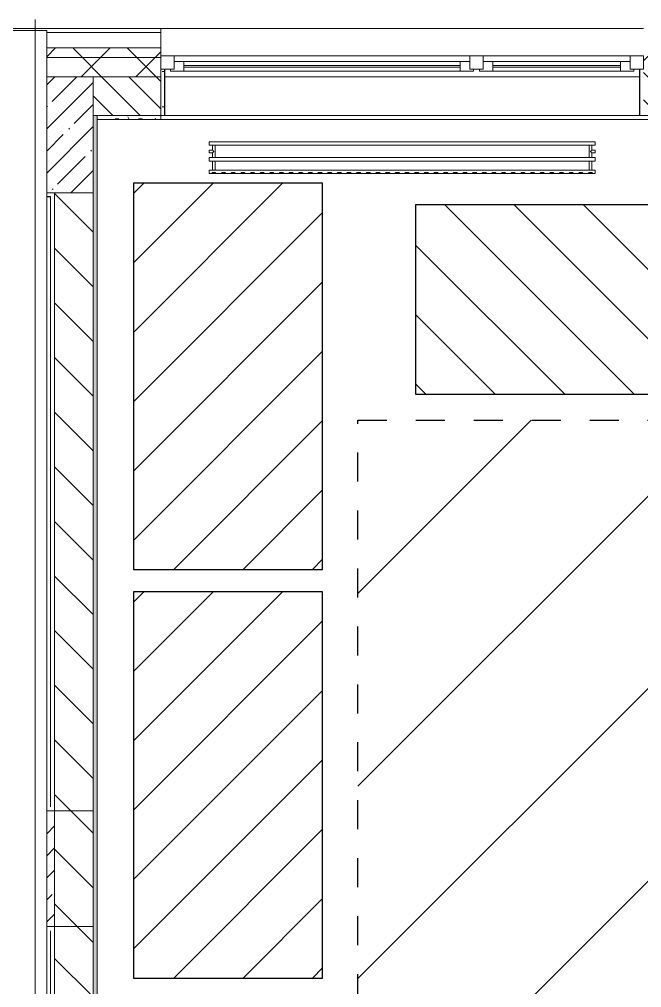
# Model space of a CAD drawing. Header units: millimetres. Extents: x -1113 to 415037, y -3642 to 354837.
# Drawn here: x 355605 to 358827, y 22384 to 27398 of the extents above; entities that cross this region are included whole.
import ezdxf

# ---------------------------------------------------------------- set-up
doc = ezdxf.new("R2010")
doc.units = ezdxf.units.MM
doc.linetypes.add('Штрих короткий', pattern=[600, 300, -300])
for name, color, linetype, lineweight in [('0) строит. леса', 20, 'Continuous', 30), ('A-AREA-BNDY', 7, 'Continuous', 5), ('A-DETL-2', 7, 'Continuous', 5), ('A-FLOR', 7, 'Continuous', 9), ('A-GLAZ', 7, 'Continuous', 9), ('A-GLAZ-1', 7, 'Continuous', 5), ('A-WALL', 7, 'Continuous', 5), ('I-WALL', 7, 'Continuous', 5), ('S-COLS', 7, 'Continuous', 9), ('S-COLS-1', 7, 'Continuous', 5), ('Оси', 7, 'Continuous', 9)]:
    doc.layers.add(name, color=color, linetype=linetype, lineweight=lineweight)
for name, color, linetype, lineweight, true_color in [('A-WALL-1', 9, 'Continuous', 5, 0x808080), ('A-WALL-FNSH-1', 9, 'Continuous', 5, 0x808080), ('M-EQPM-1', 7, 'Continuous', 9, 0xb2b2b2)]:
    doc.layers.add(name, color=color, linetype=linetype, lineweight=lineweight, true_color=true_color)
pattern_1 = [(45, (289227.4, 1e-08), (-114.04925, 114.04925), []), (45, (289341.45, 1e-08), (-114.04925, 114.04925), [201.612, -40.322, 6.706, -33.617])]
pattern_2 = [(45, (289227.4, 1e-08), (-141.42136, 141.42136), []), (135, (289227.4, 1e-08), (-141.42136, -141.42136), [])]
pattern_3 = [(0, (289227.4, 1e-08), (243.84, 60.96), [20.117, -162.763, 20.117, -162.763, -975.36]), (0, (289227.4, 1e-08), (243.84, 60.96), [-365.76, 20.117, -345.643, 20.117, -162.763, -426.72]), (0, (289227.4, 1e-08), (243.84, 60.96), [-914.4, 20.117, -101.803, 20.117, -284.683]), (120, (289318.84, 30.48), (-174.71291, 180.691634), [20.117, -162.763, 20.117, -162.763, -975.36]), (120, (289318.84, 30.48), (-174.71291, 180.691634), [-365.76, 20.117, -345.643, 20.117, -162.763, -426.72]), (120, (289318.84, 30.48), (-174.71291, 180.691634), [-914.4, 20.117, -101.803, 20.117, -284.683]), (240, (289349.32, 152.4), (-69.12709, -241.651634), [20.117, -162.763, 20.117, -162.763, -975.36]), (240, (289349.32, 152.4), (-69.12709, -241.651634), [-365.76, 20.117, -345.643, 20.117, -162.763, -426.72]), (240, (289349.32, 152.4), (-69.12709, -241.651634), [-914.4, 20.117, -101.803, 20.117, -284.683])]

# ---------------------------------------------------------------- blocks, each defined once
blk = doc.blocks.new('120_Окно_СКБ_2Ст - 120_Окно_СКБ_2Ст 2500х2500 _мал створка справа_-23206729-Объем проектирования 3 этажа')
at = {"layer": 'A-GLAZ'}
for p, q in [((-1250, -75), (-1250, -5)), ((-1250, -5), (-1180, -5)), ((-1180, -5), (-1180, -75)), ((350, -35), (-1180, -35)), ((-1180, -35), (-1180, -75)), ((-1130, -85), (-1130, -35)), ((300, -85), (300, -35)), ((350, -75), (350, -5)), ((350, -5), (420, -5)), ((350, -75), (350, -35)), ((420, -5), (420, -75)), ((1180, -35), (420, -35)), ((420, -35), (420, -75)), ((470, -85), (470, -35)), ((1130, -85), (1130, -35)), ((1180, -75), (1180, -5)), ((1180, -5), (1250, -5)), ((1180, -75), (1180, -35)), ((1250, -5), (1250, -75)), ((-1180, -75), (-1250, -75)), ((-1180, -75), (-1200, -75)), ((-1200, -75), (-1200, -85)), ((-1200, -85), (370, -85)), ((370, -85), (-1200, -85)), ((420, -75), (350, -75)), ((370, -75), (350, -75)), ((370, -85), (370, -75)), ((420, -75), (400, -75)), ((400, -75), (400, -85)), ((400, -85), (1200, -85)), ((1200, -85), (400, -85)), ((1250, -75), (1180, -75)), ((1200, -75), (1180, -75)), ((1200, -85), (1200, -75))]:
    blk.add_line(p, q, dxfattribs=at)
at = {"layer": 'A-GLAZ-1'}
for p, q in [((1250, -5), (-1250, -5)), ((-1230, -75), (-1200, -75)), ((-1130, -55), (300, -55)), ((300, -65), (-1130, -65)), ((370, -75), (400, -75)), ((470, -55), (1130, -55)), ((1130, -65), (470, -65)), ((1200, -75), (1230, -75))]:
    blk.add_line(p, q, dxfattribs=at)
blk = doc.blocks.new('radiator_prado_classic_z_tip_30_po exemplyaru - Classic Z Тип 30-500-30677910-Объем проектирования 3 этажа')
at = {"layer": 'M-EQPM-1'}
for p, q in [((0, 228), (0, 210)), ((2000, 228), (0, 228)), ((0, 210), (0, 228)), ((0, 228), (12.5, 228)), ((0, 210), (2000, 210)), ((17.8, 210), (0, 210)), ((12.5, 228), (37.5, 228)), ((37.5, 228), (12.5, 228)), ((12.5, 228), (37.5, 228)), ((12.5, 228), (17.5, 223)), ((12.5, 228), (17.5, 223)), ((32.5, 223), (17.5, 223)), ((17.5, 223), (32.5, 223)), ((17.5, 210), (17.5, 164)), ((17.5, 210), (17.5, 164)), ((17.8, 210), (17.5, 210)), ((17.5, 210), (17.8, 210)), ((17.8, 210), (17.5, 210)), ((17.5, 210), (32.5, 210)), ((32.2, 210), (17.8, 210)), ((17.8, 210), (32.2, 210)), ((32.2, 210), (17.8, 210)), ((32.5, 210), (32.2, 210)), ((32.2, 210), (32.5, 210)), ((32.5, 210), (32.2, 210)), ((1967.8, 210), (32.2, 210)), ((32.5, 223), (37.5, 228)), ((37.5, 228), (32.5, 223)), ((32.5, 164), (32.5, 210)), ((32.5, 164), (32.5, 210)), ((37.5, 228), (62.5, 228)), ((62.5, 228), (87.5, 228)), ((87.5, 228), (62.5, 228)), ((62.5, 228), (87.5, 228)), ((62.5, 228), (67.5, 223)), ((62.5, 228), (67.5, 223)), ((82.5, 223), (67.5, 223)), ((67.5, 223), (82.5, 223)), ((82.5, 223), (87.5, 228)), ((87.5, 228), (82.5, 223)), ((87.5, 228), (112, 228)), ((112.5, 228), (137.5, 228)), ((137.5, 228), (112.5, 228)), ((112.5, 228), (137.5, 228)), ((112.5, 228), (117.5, 223)), ((112.5, 228), (117.5, 223)), ((132.5, 223), (117.5, 223)), ((117.5, 223), (132.5, 223)), ((132.5, 223), (137.5, 228)), ((137.5, 228), (132.5, 223)), ((137.5, 228), (162.5, 228)), ((162.5, 228), (187.5, 228)), ((187.5, 228), (162.5, 228)), ((162.5, 228), (187.5, 228)), ((162.5, 228), (167.5, 223)), ((162.5, 228), (167.5, 223)), ((182.5, 223), (167.5, 223)), ((167.5, 223), (182.5, 223)), ((182.5, 223), (187.5, 228)), ((187.5, 228), (182.5, 223)), ((187.5, 228), (212.5, 228)), ((212.5, 228), (237.5, 228)), ((237.5, 228), (212.5, 228)), ((212.5, 228), (237.5, 228)), ((212.5, 228), (217.5, 223)), ((212.5, 228), (217.5, 223)), ((232.5, 223), (217.5, 223)), ((217.5, 223), (232.5, 223)), ((232.5, 223), (237.5, 228)), ((237.5, 228), (232.5, 223)), ((237.5, 228), (262.5, 228)), ((262.5, 228), (287.5, 228)), ((287.5, 228), (262.5, 228)), ((262.5, 228), (287.5, 228)), ((262.5, 228), (267.5, 223)), ((262.5, 228), (267.5, 223)), ((282.5, 223), (267.5, 223)), ((267.5, 223), (282.5, 223)), ((282.5, 223), (287.5, 228)), ((287.5, 228), (282.5, 223)), ((287.5, 228), (312.5, 228)), ((312.5, 228), (337.5, 228)), ((337.5, 228), (312.5, 228)), ((312.5, 228), (337.5, 228)), ((312.5, 228), (317.5, 223)), ((312.5, 228), (317.5, 223)), ((332.5, 223), (317.5, 223)), ((317.5, 223), (332.5, 223)), ((332.5, 223), (337.5, 228)), ((337.5, 228), (332.5, 223)), ((337.5, 228), (362.5, 228)), ((362.5, 228), (387.5, 228)), ((387.5, 228), (362.5, 228)), ((362.5, 228), (387.5, 228)), ((362.5, 228), (367.5, 223)), ((362.5, 228), (367.5, 223)), ((382.5, 223), (367.5, 223)), ((367.5, 223), (382.5, 223)), ((382.5, 223), (387.5, 228)), ((387.5, 228), (382.5, 223)), ((387.5, 228), (412.5, 228)), ((412.5, 228), (437.5, 228)), ((437.5, 228), (412.5, 228)), ((412.5, 228), (437.5, 228)), ((412.5, 228), (417.5, 223)), ((412.5, 228), (417.5, 223)), ((432.5, 223), (417.5, 223)), ((417.5, 223), (432.5, 223)), ((432.5, 223), (437.5, 228)), ((437.5, 228), (432.5, 223)), ((437.5, 228), (462.5, 228)), ((462.5, 228), (487.5, 228)), ((487.5, 228), (462.5, 228)), ((462.5, 228), (487.5, 228)), ((462.5, 228), (467.5, 223)), ((462.5, 228), (467.5, 223)), ((482.5, 223), (467.5, 223)), ((467.5, 223), (482.5, 223)), ((482.5, 223), (487.5, 228)), ((487.5, 228), (482.5, 223)), ((487.5, 228), (512.5, 228)), ((512.5, 228), (537.5, 228)), ((537.5, 228), (512.5, 228)), ((512.5, 228), (537.5, 228)), ((512.5, 228), (517.5, 223)), ((512.5, 228), (517.5, 223)), ((532.5, 223), (517.5, 223)), ((517.5, 223), (532.5, 223)), ((532.5, 223), (537.5, 228)), ((537.5, 228), (532.5, 223)), ((537.5, 228), (562.5, 228)), ((562.5, 228), (587.5, 228)), ((587.5, 228), (562.5, 228)), ((562.5, 228), (587.5, 228)), ((562.5, 228), (567.5, 223)), ((562.5, 228), (567.5, 223)), ((582.5, 223), (567.5, 223)), ((567.5, 223), (582.5, 223)), ((582.5, 223), (587.5, 228)), ((587.5, 228), (582.5, 223)), ((587.5, 228), (612.5, 228)), ((612.5, 228), (637.5, 228)), ((637.5, 228), (612.5, 228)), ((612.5, 228), (637.5, 228)), ((612.5, 228), (617.5, 223)), ((612.5, 228), (617.5, 223)), ((632.5, 223), (617.5, 223)), ((617.5, 223), (632.5, 223)), ((632.5, 223), (637.5, 228)), ((637.5, 228), (632.5, 223)), ((637.5, 228), (662.5, 228)), ((662.5, 228), (687.5, 228)), ((687.5, 228), (662.5, 228)), ((662.5, 228), (687.5, 228)), ((662.5, 228), (667.5, 223)), ((662.5, 228), (667.5, 223)), ((682.5, 223), (667.5, 223)), ((667.5, 223), (682.5, 223)), ((682.5, 223), (687.5, 228)), ((687.5, 228), (682.5, 223)), ((687.5, 228), (712.5, 228)), ((712.5, 228), (737.5, 228)), ((737.5, 228), (712.5, 228)), ((712.5, 228), (737.5, 228)), ((712.5, 228), (717.5, 223)), ((712.5, 228), (717.5, 223)), ((732.5, 223), (717.5, 223)), ((717.5, 223), (732.5, 223)), ((732.5, 223), (737.5, 228)), ((737.5, 228), (732.5, 223)), ((737.5, 228), (762.5, 228)), ((762.5, 228), (787.5, 228)), ((787.5, 228), (762.5, 228)), ((762.5, 228), (787.5, 228)), ((762.5, 228), (767.5, 223)), ((762.5, 228), (767.5, 223)), ((782.5, 223), (767.5, 223)), ((767.5, 223), (782.5, 223)), ((782.5, 223), (787.5, 228)), ((787.5, 228), (782.5, 223)), ((787.5, 228), (812.5, 228)), ((812.5, 228), (837.5, 228)), ((837.5, 228), (812.5, 228)), ((812.5, 228), (837.5, 228)), ((812.5, 228), (817.5, 223)), ((812.5, 228), (817.5, 223)), ((832.5, 223), (817.5, 223)), ((817.5, 223), (832.5, 223)), ((832.5, 223), (837.5, 228)), ((837.5, 228), (832.5, 223)), ((837.5, 228), (862.5, 228)), ((862.5, 228), (887.5, 228)), ((887.5, 228), (862.5, 228)), ((862.5, 228), (887.5, 228)), ((862.5, 228), (867.5, 223)), ((862.5, 228), (867.5, 223)), ((882.5, 223), (867.5, 223)), ((867.5, 223), (882.5, 223)), ((882.5, 223), (887.5, 228)), ((887.5, 228), (882.5, 223)), ((887.5, 228), (912.5, 228)), ((912.5, 228), (937.5, 228)), ((937.5, 228), (912.5, 228)), ((912.5, 228), (937.5, 228)), ((912.5, 228), (917.5, 223)), ((912.5, 228), (917.5, 223)), ((932.5, 223), (917.5, 223)), ((917.5, 223), (932.5, 223)), ((932.5, 223), (937.5, 228)), ((937.5, 228), (932.5, 223)), ((937.5, 228), (962.5, 228)), ((962.5, 228), (987.5, 228)), ((987.5, 228), (962.5, 228)), ((962.5, 228), (987.5, 228)), ((962.5, 228), (967.5, 223)), ((962.5, 228), (967.5, 223)), ((982.5, 223), (967.5, 223)), ((967.5, 223), (982.5, 223)), ((982.5, 223), (987.5, 228)), ((987.5, 228), (982.5, 223)), ((987.5, 228), (1012.5, 228)), ((1012.5, 228), (1037.5, 228)), ((1037.5, 228), (1012.5, 228)), ((1012.5, 228), (1037.5, 228)), ((1012.5, 228), (1017.5, 223)), ((1012.5, 228), (1017.5, 223)), ((1032.5, 223), (1017.5, 223)), ((1017.5, 223), (1032.5, 223)), ((1032.5, 223), (1037.5, 228)), ((1037.5, 228), (1032.5, 223)), ((1037.5, 228), (1062.5, 228)), ((1062.5, 228), (1087.5, 228)), ((1087.5, 228), (1062.5, 228)), ((1062.5, 228), (1087.5, 228)), ((1062.5, 228), (1067.5, 223)), ((1062.5, 228), (1067.5, 223)), ((1082.5, 223), (1067.5, 223)), ((1067.5, 223), (1082.5, 223)), ((1082.5, 223), (1087.5, 228)), ((1087.5, 228), (1082.5, 223)), ((1087.5, 228), (1112.5, 228)), ((1112.5, 228), (1137.5, 228)), ((1137.5, 228), (1112.5, 228)), ((1112.5, 228), (1137.5, 228)), ((1112.5, 228), (1117.5, 223)), ((1112.5, 228), (1117.5, 223)), ((1132.5, 223), (1117.5, 223)), ((1117.5, 223), (1132.5, 223)), ((1132.5, 223), (1137.5, 228)), ((1137.5, 228), (1132.5, 223)), ((1137.5, 228), (1162.5, 228)), ((1162.5, 228), (1187.5, 228)), ((1187.5, 228), (1162.5, 228)), ((1162.5, 228), (1187.5, 228)), ((1162.5, 228), (1167.5, 223)), ((1162.5, 228), (1167.5, 223)), ((1182.5, 223), (1167.5, 223)), ((1167.5, 223), (1182.5, 223)), ((1182.5, 223), (1187.5, 228)), ((1187.5, 228), (1182.5, 223)), ((1187.5, 228), (1212.5, 228)), ((1212.5, 228), (1237.5, 228)), ((1237.5, 228), (1212.5, 228)), ((1212.5, 228), (1237.5, 228)), ((1212.5, 228), (1217.5, 223)), ((1212.5, 228), (1217.5, 223)), ((1232.5, 223), (1217.5, 223)), ((1217.5, 223), (1232.5, 223)), ((1232.5, 223), (1237.5, 228)), ((1237.5, 228), (1232.5, 223)), ((1237.5, 228), (1262.5, 228)), ((1262.5, 228), (1287.5, 228)), ((1287.5, 228), (1262.5, 228)), ((1262.5, 228), (1287.5, 228)), ((1262.5, 228), (1267.5, 223)), ((1262.5, 228), (1267.5, 223)), ((1282.5, 223), (1267.5, 223)), ((1267.5, 223), (1282.5, 223)), ((1282.5, 223), (1287.5, 228)), ((1287.5, 228), (1282.5, 223)), ((1287.5, 228), (1312.5, 228)), ((1312.5, 228), (1337.5, 228)), ((1337.5, 228), (1312.5, 228)), ((1312.5, 228), (1337.5, 228)), ((1312.5, 228), (1317.5, 223)), ((1312.5, 228), (1317.5, 223)), ((1332.5, 223), (1317.5, 223)), ((1317.5, 223), (1332.5, 223)), ((1332.5, 223), (1337.5, 228)), ((1337.5, 228), (1332.5, 223)), ((1337.5, 228), (1362.5, 228)), ((1362.5, 228), (1387.5, 228)), ((1387.5, 228), (1362.5, 228)), ((1362.5, 228), (1387.5, 228)), ((1362.5, 228), (1367.5, 223)), ((1362.5, 228), (1367.5, 223)), ((1382.5, 223), (1367.5, 223)), ((1367.5, 223), (1382.5, 223)), ((1382.5, 223), (1387.5, 228)), ((1387.5, 228), (1382.5, 223)), ((1387.5, 228), (1412.5, 228)), ((1412.5, 228), (1437.5, 228)), ((1437.5, 228), (1412.5, 228)), ((1412.5, 228), (1437.5, 228)), ((1412.5, 228), (1417.5, 223)), ((1412.5, 228), (1417.5, 223)), ((1432.5, 223), (1417.5, 223)), ((1417.5, 223), (1432.5, 223)), ((1432.5, 223), (1437.5, 228)), ((1437.5, 228), (1432.5, 223)), ((1437.5, 228), (1462.5, 228)), ((1462.5, 228), (1487.5, 228)), ((1487.5, 228), (1462.5, 228)), ((1462.5, 228), (1487.5, 228)), ((1462.5, 228), (1467.5, 223)), ((1462.5, 228), (1467.5, 223)), ((1482.5, 223), (1467.5, 223)), ((1467.5, 223), (1482.5, 223)), ((1482.5, 223), (1487.5, 228)), ((1487.5, 228), (1482.5, 223)), ((1487.5, 228), (1512.5, 228)), ((1512.5, 228), (1537.5, 228)), ((1537.5, 228), (1512.5, 228)), ((1512.5, 228), (1537.5, 228)), ((1512.5, 228), (1517.5, 223)), ((1512.5, 228), (1517.5, 223)), ((1532.5, 223), (1517.5, 223)), ((1517.5, 223), (1532.5, 223)), ((1532.5, 223), (1537.5, 228)), ((1537.5, 228), (1532.5, 223)), ((1537.5, 228), (1562.5, 228)), ((1562.5, 228), (1587.5, 228)), ((1587.5, 228), (1562.5, 228)), ((1562.5, 228), (1587.5, 228)), ((1562.5, 228), (1567.5, 223)), ((1562.5, 228), (1567.5, 223)), ((1582.5, 223), (1567.5, 223)), ((1567.5, 223), (1582.5, 223)), ((1582.5, 223), (1587.5, 228)), ((1587.5, 228), (1582.5, 223)), ((1587.5, 228), (1612.5, 228)), ((1612.5, 228), (1637.5, 228)), ((1637.5, 228), (1612.5, 228)), ((1612.5, 228), (1637.5, 228)), ((1612.5, 228), (1617.5, 223)), ((1612.5, 228), (1617.5, 223)), ((1632.5, 223), (1617.5, 223)), ((1617.5, 223), (1632.5, 223)), ((1632.5, 223), (1637.5, 228)), ((1637.5, 228), (1632.5, 223)), ((1637.5, 228), (1662.5, 228)), ((1662.5, 228), (1687.5, 228)), ((1687.5, 228), (1662.5, 228)), ((1662.5, 228), (1687.5, 228)), ((1662.5, 228), (1667.5, 223)), ((1662.5, 228), (1667.5, 223)), ((1682.5, 223), (1667.5, 223)), ((1667.5, 223), (1682.5, 223)), ((1682.5, 223), (1687.5, 228)), ((1687.5, 228), (1682.5, 223)), ((1687.5, 228), (1712.5, 228)), ((1712.5, 228), (1737.5, 228)), ((1737.5, 228), (1712.5, 228)), ((1712.5, 228), (1737.5, 228)), ((1712.5, 228), (1717.5, 223)), ((1712.5, 228), (1717.5, 223)), ((1732.5, 223), (1717.5, 223)), ((1717.5, 223), (1732.5, 223)), ((1732.5, 223), (1737.5, 228)), ((1737.5, 228), (1732.5, 223)), ((1737.5, 228), (1762.5, 228)), ((1762.5, 228), (1787.5, 228)), ((1787.5, 228), (1762.5, 228)), ((1762.5, 228), (1787.5, 228)), ((1762.5, 228), (1767.5, 223)), ((1762.5, 228), (1767.5, 223)), ((1782.5, 223), (1767.5, 223)), ((1767.5, 223), (1782.5, 223)), ((1782.5, 223), (1787.5, 228)), ((1787.5, 228), (1782.5, 223)), ((1787.5, 228), (1812.5, 228)), ((1812.5, 228), (1837.5, 228)), ((1837.5, 228), (1812.5, 228)), ((1812.5, 228), (1837.5, 228)), ((1812.5, 228), (1817.5, 223)), ((1812.5, 228), (1817.5, 223)), ((1832.5, 223), (1817.5, 223)), ((1817.5, 223), (1832.5, 223)), ((1832.5, 223), (1837.5, 228)), ((1837.5, 228), (1832.5, 223)), ((1837.5, 228), (1862.5, 228)), ((1862.5, 228), (1887.5, 228)), ((1887.5, 228), (1862.5, 228)), ((1862.5, 228), (1887.5, 228)), ((1862.5, 228), (1867.5, 223)), ((1862.5, 228), (1867.5, 223)), ((1882.5, 223), (1867.5, 223)), ((1867.5, 223), (1882.5, 223)), ((1882.5, 223), (1887.5, 228)), ((1887.5, 228), (1882.5, 223)), ((1887.5, 228), (1912.5, 228)), ((1912.5, 228), (1937.5, 228)), ((1937.5, 228), (1912.5, 228)), ((1912.5, 228), (1937.5, 228)), ((1912.5, 228), (1917.5, 223)), ((1912.5, 228), (1917.5, 223)), ((1932.5, 223), (1917.5, 223)), ((1917.5, 223), (1932.5, 223)), ((1932.5, 223), (1937.5, 228)), ((1937.5, 228), (1932.5, 223)), ((1937.5, 228), (1962.5, 228)), ((1962.5, 228), (1987.5, 228)), ((1987.5, 228), (1962.5, 228)), ((1962.5, 228), (1987.5, 228)), ((1962.5, 228), (1967.5, 223)), ((1962.5, 228), (1967.5, 223)), ((1982.5, 223), (1967.5, 223)), ((1967.5, 223), (1982.5, 223)), ((1967.5, 210), (1967.5, 164)), ((1967.5, 210), (1967.5, 164)), ((1967.8, 210), (1967.5, 210)), ((1967.5, 210), (1982.5, 210)), ((1967.8, 210), (1967.5, 210)), ((1967.5, 210), (1967.8, 210)), ((1982.2, 210), (1967.8, 210)), ((1982.2, 210), (1967.8, 210)), ((1967.8, 210), (1968.5, 210)), ((1968.5, 210), (1969.7, 210)), ((1969.7, 210), (1982.2, 210)), ((1982.5, 210), (1982.2, 210)), ((1982.5, 210), (1982.2, 210)), ((1982.2, 210), (1982.5, 210)), ((2000, 210), (1982.2, 210)), ((1982.5, 223), (1987.5, 228)), ((1987.5, 228), (1982.5, 223)), ((1982.5, 164), (1982.5, 210)), ((1982.5, 164), (1982.5, 210)), ((1987.5, 228), (2000, 228)), ((2000, 210), (2000, 228)), ((2000, 228), (2000, 210)), ((2000, 164), (0, 164)), ((0, 164), (0, 146)), ((0, 146), (0, 164)), ((0, 164), (17.8, 164)), ((17.8, 164), (17.5, 164)), ((17.5, 164), (17.8, 164)), ((17.8, 164), (17.5, 164)), ((17.5, 164), (32.5, 164)), ((32.2, 164), (17.8, 164)), ((17.8, 164), (32.2, 164)), ((32.2, 164), (17.8, 164)), ((32.5, 164), (32.2, 164)), ((32.2, 164), (32.5, 164)), ((32.5, 164), (32.2, 164)), ((32.2, 164), (1967.8, 164)), ((1967.8, 164), (1967.5, 164)), ((1967.5, 164), (1982.5, 164)), ((1967.8, 164), (1967.5, 164)), ((1967.5, 164), (1967.8, 164)), ((1982.2, 164), (1967.8, 164)), ((1982.2, 164), (1967.8, 164)), ((1967.8, 164), (1982.2, 164)), ((1982.5, 164), (1982.2, 164)), ((1982.5, 164), (1982.2, 164)), ((1982.2, 164), (1982.5, 164)), ((1982.2, 164), (2000, 164)), ((2000, 146), (2000, 164)), ((2000, 164), (2000, 146)), ((0, 146), (2000, 146)), ((18.5, 146), (0, 146)), ((17.5, 121.5), (0, 121.5)), ((17.5, 121.5), (0, 121.5)), ((0, 121.5), (0, 120.5)), ((0, 106.5), (0, 121.5)), ((0, 120.5), (0, 107.5)), ((0, 120.5), (0, 119.3)), ((0, 114), (0, 120.5)), ((0, 120.5), (0, 120.5)), ((0, 119.3), (0, 117.8)), ((0, 117.8), (0, 114)), ((0, 114), (0, 110.3)), ((0, 107.5), (0, 114)), ((0, 110.3), (0, 108.7)), ((0, 108.7), (0, 107.5)), ((0, 107.5), (0, 106.5)), ((0, 107.5), (0, 107.5)), ((0, 106.5), (17.5, 106.5)), ((0, 106.5), (17.5, 106.5)), ((17.5, 146), (17.5, 121.5)), ((17.5, 146), (17.5, 121.5)), ((17.5, 146), (18.5, 146)), ((18.5, 146), (17.5, 146)), ((17.5, 146), (18.5, 146)), ((32.5, 146), (17.5, 146)), ((17.5, 106.5), (17.5, 82)), ((17.5, 106.5), (17.5, 82)), ((18.5, 146), (32.2, 146)), ((32.2, 146), (18.5, 146)), ((18.5, 146), (32.2, 146)), ((32.2, 146), (32.5, 146)), ((32.5, 146), (32.2, 146)), ((32.2, 146), (32.5, 146)), ((1967.8, 146), (32.2, 146)), ((32.5, 82), (32.5, 146)), ((32.5, 82), (32.5, 146)), ((1967.5, 146), (1967.5, 82)), ((1967.5, 146), (1967.5, 82)), ((1967.5, 146), (1967.8, 146)), ((1982.5, 146), (1967.5, 146)), ((1967.5, 146), (1967.8, 146)), ((1967.8, 146), (1967.5, 146)), ((1967.8, 146), (1968.5, 146)), ((1967.8, 146), (1981.5, 146)), ((1968.5, 146), (1967.8, 146)), ((1968.5, 146), (1969.7, 146)), ((1971.2, 146), (1968.5, 146)), ((1969.7, 146), (1971.2, 146)), ((1971.2, 146), (1973.1, 146)), ((1975, 146), (1971.2, 146)), ((1973.1, 146), (1975, 146)), ((1975, 146), (1976.9, 146)), ((1978.7, 146), (1975, 146)), ((1976.9, 146), (1978.7, 146)), ((1978.7, 146), (1980.3, 146)), ((1981.5, 146), (1978.7, 146)), ((1980.3, 146), (1981.5, 146)), ((1981.5, 146), (1982.5, 146)), ((1981.5, 146), (1982.5, 146)), ((1982.5, 146), (1981.5, 146)), ((2000, 146), (1981.5, 146)), ((1982.5, 121.5), (1982.5, 146)), ((1982.5, 121.5), (1982.5, 146)), ((2000, 121.5), (1982.5, 121.5)), ((2000, 121.5), (1982.5, 121.5)), ((1982.5, 82), (1982.5, 106.5)), ((1982.5, 106.5), (2000, 106.5)), ((1982.5, 82), (1982.5, 106.5)), ((1982.5, 106.5), (2000, 106.5)), ((2000, 121.5), (2000, 106.5)), ((2000, 120.5), (2000, 121.5)), ((2000, 121.5), (2000, 120.5)), ((2000, 120.5), (2000, 121.5)), ((2000, 107.5), (2000, 120.5)), ((2000, 120.5), (2000, 107.5)), ((2000, 107.5), (2000, 120.5)), ((2000, 106.5), (2000, 107.5)), ((2000, 107.5), (2000, 106.5)), ((2000, 106.5), (2000, 107.5)), ((2000, 82), (0, 82)), ((0, 82), (0, 64)), ((0, 64), (0, 82)), ((0, 82), (18.5, 82)), ((2000, 64), (0, 64)), ((0, 64), (2000, 64)), ((18.5, 82), (17.5, 82)), ((17.5, 82), (18.5, 82)), ((18.5, 82), (17.5, 82)), ((17.5, 82), (32.5, 82)), ((32.2, 82), (18.5, 82)), ((18.5, 82), (32.2, 82)), ((32.2, 82), (18.5, 82)), ((32.5, 82), (32.2, 82)), ((32.2, 82), (32.5, 82)), ((32.5, 82), (32.2, 82)), ((32.2, 82), (1967.8, 82)), ((1967.8, 82), (1967.5, 82)), ((1967.5, 82), (1982.5, 82)), ((1967.8, 82), (1967.5, 82)), ((1967.5, 82), (1967.8, 82)), ((1968.5, 82), (1967.8, 82)), ((1981.5, 82), (1967.8, 82)), ((1967.8, 82), (1968.5, 82)), ((1969.7, 82), (1968.5, 82)), ((1968.5, 82), (1971.2, 82)), ((1971.2, 82), (1969.7, 82)), ((1973.1, 82), (1971.2, 82)), ((1971.2, 82), (1973.1, 82)), ((1975, 82), (1973.1, 82)), ((1973.1, 82), (1976.9, 82)), ((1976.9, 82), (1975, 82)), ((1978.7, 82), (1976.9, 82)), ((1976.9, 82), (1980.3, 82)), ((1980.3, 82), (1978.7, 82)), ((1981.5, 82), (1980.3, 82)), ((1980.3, 82), (1981.5, 82)), ((1982.5, 82), (1981.5, 82)), ((1982.5, 82), (1981.5, 82)), ((1981.5, 82), (1982.5, 82)), ((1981.5, 82), (2000, 82)), ((2000, 64), (2000, 82)), ((2000, 82), (2000, 64))]:
    blk.add_line(p, q, dxfattribs=at)
for points, knots in [([(18.5, 120.5), (18.4, 120.6), (18.3, 120.7), (18.1, 120.9), (17.9, 121.1), (17.8, 121.2), (17.7, 121.3), (17.5, 121.5), (17.5, 121.5), (17.5, 121.5)], [0.7142857, 0.7142857, 0.7142857, 0.7142857, 0.75, 0.7857143, 0.8214286, 0.8571429, 0.8928571, 0.9285714, 1, 1, 1, 1]), ([(17.5, 121.5), (17.5, 121.5), (17.5, 121.5), (17.7, 121.3), (17.8, 121.2), (17.9, 121.1), (18.1, 120.9), (18.3, 120.7), (18.4, 120.6), (18.5, 120.5)], [0, 0, 0, 0, 0.0714286, 0.1071429, 0.1428571, 0.1785714, 0.2142857, 0.25, 0.2857143, 0.2857143, 0.2857143, 0.2857143]), ([(17.5, 121.5), (17.5, 121.5), (17.5, 121.5), (17.7, 121.3), (17.8, 121.2), (17.9, 121.1), (18.1, 120.9), (18.3, 120.7), (18.4, 120.6), (18.5, 120.5)], [0, 0, 0, 0, 0.0714286, 0.1071429, 0.1428571, 0.1785714, 0.2142857, 0.25, 0.2857143, 0.2857143, 0.2857143, 0.2857143]), ([(25, 114), (24.5, 114.5), (23.6, 115.4), (22.4, 116.6), (21.6, 117.4), (21.1, 117.9), (20.8, 118.2), (20.5, 118.5), (20.2, 118.8), (19.8, 119.1), (19.6, 119.4), (19.3, 119.7), (19, 120), (18.7, 120.3), (18.5, 120.5), (18.3, 120.7), (18.1, 120.9), (17.9, 121.1), (17.8, 121.2), (17.7, 121.3), (17.5, 121.5), (17.5, 121.5), (17.5, 121.5)], [0, 0, 0, 0, 0.142857, 0.285714, 0.357143, 0.392857, 0.428571, 0.464286, 0.5, 0.535714, 0.571429, 0.607143, 0.642857, 0.678571, 0.714286, 0.75, 0.785714, 0.821429, 0.857143, 0.892857, 0.928571, 1, 1, 1, 1]), ([(17.5, 106.5), (17.5, 106.5), (17.5, 106.5), (17.7, 106.7), (17.8, 106.8), (17.9, 106.9), (18.1, 107.1), (18.3, 107.3), (18.5, 107.5), (18.7, 107.7), (19, 108), (19.3, 108.3), (19.6, 108.6), (19.8, 108.9), (20.3, 109.3), (20.7, 109.7), (21.1, 110.1), (21.6, 110.6), (22.4, 111.4), (23.6, 112.6), (24.5, 113.5), (25, 114)], [0, 0, 0, 0, 0.071429, 0.107143, 0.142857, 0.178571, 0.214286, 0.25, 0.285714, 0.321429, 0.357143, 0.392857, 0.428571, 0.464286, 0.5, 0.571429, 0.607143, 0.642857, 0.714286, 0.857143, 1, 1, 1, 1]), ([(17.5, 106.5), (17.5, 106.5), (17.5, 106.5), (17.7, 106.7), (17.8, 106.8), (17.9, 106.9), (18.1, 107.1), (18.3, 107.3), (18.4, 107.4), (18.5, 107.5)], [0, 0, 0, 0, 0.0714286, 0.1071429, 0.1428571, 0.1785714, 0.2142857, 0.25, 0.2857143, 0.2857143, 0.2857143, 0.2857143]), ([(18.5, 107.5), (18.4, 107.4), (18.3, 107.3), (18.1, 107.1), (17.9, 106.9), (17.8, 106.8), (17.7, 106.7), (17.5, 106.5), (17.5, 106.5), (17.5, 106.5)], [0.7142857, 0.7142857, 0.7142857, 0.7142857, 0.75, 0.7857143, 0.8214286, 0.8571429, 0.8928571, 0.9285714, 1, 1, 1, 1]), ([(18.5, 107.5), (18.4, 107.4), (18.3, 107.3), (18.1, 107.1), (17.9, 106.9), (17.8, 106.8), (17.7, 106.7), (17.5, 106.5), (17.5, 106.5), (17.5, 106.5)], [0.7142857, 0.7142857, 0.7142857, 0.7142857, 0.75, 0.7857143, 0.8214286, 0.8571429, 0.8928571, 0.9285714, 1, 1, 1, 1]), ([(22.1, 116.9), (21.9, 117.1), (21.6, 117.4), (21.1, 117.9), (20.8, 118.2), (20.5, 118.5), (20.2, 118.8), (19.9, 119.2), (19.7, 119.3), (19.6, 119.4)], [0.2857143, 0.2857143, 0.2857143, 0.2857143, 0.3571429, 0.3928571, 0.4285714, 0.4642857, 0.5, 0.5357143, 0.5714286, 0.5714286, 0.5714286, 0.5714286]), ([(19.6, 119.4), (19.7, 119.3), (19.9, 119.2), (20.3, 118.7), (20.7, 118.3), (21.1, 117.9), (21.6, 117.4), (21.9, 117.1), (22.1, 116.9)], [0.4285714, 0.4285714, 0.4285714, 0.4285714, 0.4642857, 0.5, 0.5714286, 0.6071429, 0.6428571, 0.7142857, 0.7142857, 0.7142857, 0.7142857]), ([(19.6, 119.4), (19.7, 119.3), (19.8, 119.1), (20.3, 118.7), (20.7, 118.3), (21.1, 117.9), (21.6, 117.4), (21.9, 117.1), (22.1, 116.9)], [0.4285714, 0.4285714, 0.4285714, 0.4285714, 0.4642857, 0.5, 0.5714286, 0.6071429, 0.6428571, 0.7142857, 0.7142857, 0.7142857, 0.7142857]), ([(19.6, 108.6), (19.7, 108.7), (19.9, 108.8), (20.3, 109.3), (20.7, 109.7), (21.1, 110.1), (21.6, 110.6), (21.9, 110.9), (22.1, 111.1)], [0.4285714, 0.4285714, 0.4285714, 0.4285714, 0.4642857, 0.5, 0.5714286, 0.6071429, 0.6428571, 0.7142857, 0.7142857, 0.7142857, 0.7142857]), ([(22.1, 111.1), (21.9, 110.9), (21.6, 110.6), (21.1, 110.1), (20.8, 109.8), (20.5, 109.5), (20.2, 109.2), (19.9, 108.8), (19.7, 108.7), (19.6, 108.6)], [0.2857143, 0.2857143, 0.2857143, 0.2857143, 0.3571429, 0.3928571, 0.4285714, 0.4642857, 0.5, 0.5357143, 0.5714286, 0.5714286, 0.5714286, 0.5714286]), ([(22.1, 111.1), (21.9, 110.9), (21.6, 110.6), (21.1, 110.1), (20.8, 109.8), (20.5, 109.5), (20.2, 109.2), (19.8, 108.9), (19.7, 108.7), (19.6, 108.6)], [0.2857143, 0.2857143, 0.2857143, 0.2857143, 0.3571429, 0.3928571, 0.4285714, 0.4642857, 0.5, 0.5357143, 0.5714286, 0.5714286, 0.5714286, 0.5714286]), ([(1975, 114), (1975.5, 114.5), (1976.4, 115.4), (1977.6, 116.6), (1978.4, 117.4), (1978.9, 117.9), (1979.2, 118.2), (1979.5, 118.5), (1979.8, 118.8), (1980.1, 119.2), (1980.4, 119.4), (1980.7, 119.7), (1981, 120), (1981.3, 120.3), (1981.5, 120.5), (1981.7, 120.7), (1981.9, 120.9), (1982.1, 121.1), (1982.2, 121.2), (1982.3, 121.3), (1982.5, 121.5), (1982.5, 121.5), (1982.5, 121.5)], [0, 0, 0, 0, 0.142857, 0.285714, 0.357143, 0.392857, 0.428571, 0.464286, 0.5, 0.535714, 0.571429, 0.607143, 0.642857, 0.678571, 0.714286, 0.75, 0.785714, 0.821429, 0.857143, 0.892857, 0.928571, 1, 1, 1, 1]), ([(1982.5, 106.5), (1982.5, 106.5), (1982.5, 106.5), (1982.3, 106.7), (1982.2, 106.8), (1982.1, 106.9), (1981.9, 107.1), (1981.7, 107.3), (1981.5, 107.5), (1981.3, 107.7), (1981, 108), (1980.7, 108.3), (1980.4, 108.6), (1980.1, 108.8), (1979.7, 109.3), (1979.3, 109.7), (1978.9, 110.1), (1978.4, 110.6), (1977.6, 111.4), (1976.4, 112.6), (1975.5, 113.5), (1975, 114)], [0, 0, 0, 0, 0.071429, 0.107143, 0.142857, 0.178571, 0.214286, 0.25, 0.285714, 0.321429, 0.357143, 0.392857, 0.428571, 0.464286, 0.5, 0.571429, 0.607143, 0.642857, 0.714286, 0.857143, 1, 1, 1, 1]), ([(1980.4, 119.4), (1980.3, 119.3), (1980.1, 119.2), (1979.7, 118.7), (1979.3, 118.3), (1978.9, 117.9), (1978.4, 117.4), (1978.1, 117.1), (1977.9, 116.9)], [0.4285714, 0.4285714, 0.4285714, 0.4285714, 0.4642857, 0.5, 0.5714286, 0.6071429, 0.6428571, 0.7142857, 0.7142857, 0.7142857, 0.7142857]), ([(1977.9, 116.9), (1978.1, 117.1), (1978.4, 117.4), (1978.9, 117.9), (1979.2, 118.2), (1979.5, 118.5), (1979.8, 118.8), (1980.1, 119.2), (1980.3, 119.3), (1980.4, 119.4)], [0.2857143, 0.2857143, 0.2857143, 0.2857143, 0.3571429, 0.3928571, 0.4285714, 0.4642857, 0.5, 0.5357143, 0.5714286, 0.5714286, 0.5714286, 0.5714286]), ([(1979.2, 118.2), (1979.1, 118.1), (1978.9, 117.9), (1978.4, 117.4), (1978.1, 117.1), (1977.9, 116.9)], [0.5714286, 0.5714286, 0.5714286, 0.5714286, 0.6071429, 0.6428571, 0.7142857, 0.7142857, 0.7142857, 0.7142857]), ([(1977.9, 111.1), (1978.1, 110.9), (1978.4, 110.6), (1978.9, 110.1), (1979.2, 109.8), (1979.5, 109.5), (1979.8, 109.2), (1980.1, 108.8), (1980.3, 108.7), (1980.4, 108.6)], [0.2857143, 0.2857143, 0.2857143, 0.2857143, 0.3571429, 0.3928571, 0.4285714, 0.4642857, 0.5, 0.5357143, 0.5714286, 0.5714286, 0.5714286, 0.5714286]), ([(1977.9, 111.1), (1978.1, 110.9), (1978.4, 110.6), (1978.9, 110.1), (1979.2, 109.8), (1979.5, 109.5), (1979.8, 109.2), (1980.1, 108.8), (1980.3, 108.7), (1980.4, 108.6)], [0.2857143, 0.2857143, 0.2857143, 0.2857143, 0.3571429, 0.3928571, 0.4285714, 0.4642857, 0.5, 0.5357143, 0.5714286, 0.5714286, 0.5714286, 0.5714286]), ([(1980.4, 108.6), (1980.3, 108.7), (1980.1, 108.8), (1979.7, 109.3), (1979.3, 109.7), (1978.9, 110.1), (1978.4, 110.6), (1978.1, 110.9), (1977.9, 111.1)], [0.4285714, 0.4285714, 0.4285714, 0.4285714, 0.4642857, 0.5, 0.5714286, 0.6071429, 0.6428571, 0.7142857, 0.7142857, 0.7142857, 0.7142857]), ([(1980.4, 119.4), (1980.3, 119.3), (1980.1, 119.2), (1979.7, 118.7), (1979.4, 118.4), (1979.2, 118.2)], [0.4285714, 0.4285714, 0.4285714, 0.4285714, 0.4642857, 0.5, 0.5714286, 0.5714286, 0.5714286, 0.5714286]), ([(1982.5, 121.5), (1982.5, 121.5), (1982.5, 121.5), (1982.3, 121.3), (1982.2, 121.2), (1982.1, 121.1), (1981.9, 120.9), (1981.7, 120.7), (1981.6, 120.6), (1981.5, 120.5)], [0, 0, 0, 0, 0.0714286, 0.1071429, 0.1428571, 0.1785714, 0.2142857, 0.25, 0.2857143, 0.2857143, 0.2857143, 0.2857143]), ([(1982.5, 121.5), (1982.5, 121.5), (1982.5, 121.5), (1982.3, 121.3), (1982.2, 121.2), (1982.1, 121.1), (1981.9, 120.9), (1981.7, 120.7), (1981.6, 120.6), (1981.5, 120.5)], [0, 0, 0, 0, 0.0714286, 0.1071429, 0.1428571, 0.1785714, 0.2142857, 0.25, 0.2857143, 0.2857143, 0.2857143, 0.2857143]), ([(1981.5, 120.5), (1981.6, 120.6), (1981.7, 120.7), (1981.9, 120.9), (1982.1, 121.1), (1982.2, 121.2), (1982.3, 121.3), (1982.5, 121.5), (1982.5, 121.5), (1982.5, 121.5)], [0.7142857, 0.7142857, 0.7142857, 0.7142857, 0.75, 0.7857143, 0.8214286, 0.8571429, 0.8928571, 0.9285714, 1, 1, 1, 1]), ([(1981.5, 107.5), (1981.6, 107.4), (1981.7, 107.3), (1981.9, 107.1), (1982.1, 106.9), (1982.2, 106.8), (1982.3, 106.7), (1982.5, 106.5), (1982.5, 106.5), (1982.5, 106.5)], [0.7142857, 0.7142857, 0.7142857, 0.7142857, 0.75, 0.7857143, 0.8214286, 0.8571429, 0.8928571, 0.9285714, 1, 1, 1, 1]), ([(1981.5, 107.5), (1981.6, 107.4), (1981.7, 107.3), (1981.9, 107.1), (1982.1, 106.9), (1982.2, 106.8), (1982.3, 106.7), (1982.5, 106.5), (1982.5, 106.5), (1982.5, 106.5)], [0.7142857, 0.7142857, 0.7142857, 0.7142857, 0.75, 0.7857143, 0.8214286, 0.8571429, 0.8928571, 0.9285714, 1, 1, 1, 1]), ([(1982.5, 106.5), (1982.5, 106.5), (1982.5, 106.5), (1982.3, 106.7), (1982.2, 106.8), (1982.1, 106.9), (1981.9, 107.1), (1981.7, 107.3), (1981.6, 107.4), (1981.5, 107.5)], [0, 0, 0, 0, 0.0714286, 0.1071429, 0.1428571, 0.1785714, 0.2142857, 0.25, 0.2857143, 0.2857143, 0.2857143, 0.2857143])]:
    blk.add_open_spline(points, degree=3, knots=knots, dxfattribs=at)
for points in [[(19.6, 119.4), (19.5, 119.5), (19.3, 119.7), (19, 120), (18.7, 120.3), (18.6, 120.4), (18.5, 120.5)], [(18.5, 120.5), (18.6, 120.4), (18.7, 120.3), (19, 120), (19.3, 119.7), (19.5, 119.5), (19.6, 119.4)], [(18.5, 120.5), (18.6, 120.4), (18.7, 120.3), (19, 120), (19.3, 119.7), (19.5, 119.5), (19.6, 119.4)], [(18.5, 107.5), (18.6, 107.6), (18.7, 107.7), (19, 108), (19.3, 108.3), (19.5, 108.5), (19.6, 108.6)], [(19.6, 108.6), (19.5, 108.5), (19.3, 108.3), (19, 108), (18.7, 107.7), (18.6, 107.6), (18.5, 107.5)], [(19.6, 108.6), (19.5, 108.5), (19.3, 108.3), (19, 108), (18.7, 107.7), (18.6, 107.6), (18.5, 107.5)], [(25, 114), (24.5, 114.5), (23.6, 115.4), (22.6, 116.4), (22.1, 116.9)], [(22.1, 116.9), (22.6, 116.4), (23.6, 115.4), (24.5, 114.5), (25, 114)], [(22.1, 116.9), (22.6, 116.4), (23.6, 115.4), (24.5, 114.5), (25, 114)], [(22.1, 111.1), (22.6, 111.6), (23.6, 112.6), (24.5, 113.5), (25, 114)], [(25, 114), (24.5, 113.5), (23.6, 112.6), (22.6, 111.6), (22.1, 111.1)], [(25, 114), (24.5, 113.5), (23.6, 112.6), (22.6, 111.6), (22.1, 111.1)], [(1977.9, 116.9), (1977.4, 116.4), (1976.4, 115.4), (1975.5, 114.5), (1975, 114)], [(1975, 114), (1975.5, 114.5), (1976.4, 115.4), (1977.4, 116.4), (1977.9, 116.9)], [(1976.4, 115.4), (1976, 115), (1975.5, 114.5), (1975, 114)], [(1975, 114), (1975.5, 113.5), (1976.4, 112.6), (1977.4, 111.6), (1977.9, 111.1)], [(1975, 114), (1975.5, 113.5), (1976, 113), (1976.4, 112.6)], [(1977.9, 111.1), (1977.4, 111.6), (1976.4, 112.6), (1975.5, 113.5), (1975, 114)], [(1977.9, 116.9), (1977.4, 116.4), (1976.9, 115.9), (1976.4, 115.4)], [(1976.4, 112.6), (1976.9, 112.1), (1977.4, 111.6), (1977.9, 111.1)], [(1981.5, 120.5), (1981.4, 120.4), (1981.3, 120.3), (1981, 120), (1980.7, 119.7), (1980.5, 119.5), (1980.4, 119.4)], [(1981.5, 120.5), (1981.4, 120.4), (1981.3, 120.3), (1981, 120), (1980.7, 119.7), (1980.5, 119.5), (1980.4, 119.4)], [(1980.4, 119.4), (1980.5, 119.5), (1980.7, 119.7), (1981, 120), (1981.3, 120.3), (1981.4, 120.4), (1981.5, 120.5)], [(1980.4, 108.6), (1980.5, 108.5), (1980.7, 108.3), (1981, 108), (1981.3, 107.7), (1981.4, 107.6), (1981.5, 107.5)], [(1980.4, 108.6), (1980.5, 108.5), (1980.7, 108.3), (1981, 108), (1981.3, 107.7), (1981.4, 107.6), (1981.5, 107.5)], [(1981.5, 107.5), (1981.4, 107.6), (1981.3, 107.7), (1981, 108), (1980.7, 108.3), (1980.5, 108.5), (1980.4, 108.6)]]:
    blk.add_open_spline(points, degree=3, dxfattribs=at)

msp = doc.modelspace()

# ---------------------------------------------------------------- hatches: boundary and pattern name
at = {"layer": '0) строит. леса'}
h = msp.add_hatch(dxfattribs=at)
h.set_pattern_fill('ANSI31', color=256, scale=80)
h.set_pattern_definition([(45, (360395.44, 170428.21), (-179.60512, 179.60512), [])])
h.paths.add_polyline_path([(356195.8, 26549.1), (356195.8, 24549.1), (357175.8, 24549.1), (357175.8, 26549.1)])
h = msp.add_hatch(dxfattribs=at)
h.set_pattern_fill('ANSI31', color=256, scale=80, angle=-90)
h.set_pattern_definition([(315, (503536.32, 22237.3), (179.60512, 179.60512), [])])
h.paths.add_polyline_path([(359657.2, 26437), (357657.2, 26437), (357657.2, 25457), (359657.2, 25457)])
at = {"layer": '0) строит. леса', "linetype": 'Штрих короткий', "ltscale": 0.5}
h = msp.add_hatch(dxfattribs=at)
h.set_pattern_fill('ANSI31', color=256, scale=222)
h.paths.add_polyline_path([(372543.8, 21454.3), (371511.4, 21454.3), (371511.4, 23027.6), (370924.4, 23027.6), (370924.4, 25322.1), (357358.5, 25322.1), (357358.5, 15404.4), (359443.2, 15404.4), (359443.2, 15751.5), (360119.9, 15751.5), (360119.9, 15069.8), (359537.4, 15069.8), (359537.4, 13701.3), (369779.9, 13701.3), (369779.9, 12824.6), (372453.3, 12824.6), (372453.3, 15370.8), (372025.3, 15370.8), (372025.3, 17817.9), (372543.8, 17817.9)])
h.paths.add_polyline_path([(368328.4, 19132), (368328.4, 18590), (367786.4, 18590), (367786.4, 19132)], flags=16)
h.paths.add_polyline_path([(369856.4, 22679), (369856.4, 23221), (370398.4, 23221), (370398.4, 22679)], flags=16)
h.paths.add_polyline_path([(368328.4, 15671), (368328.4, 15129), (367786.4, 15129), (367786.4, 15671)], flags=16)
h.paths.add_polyline_path([(366498.4, 22679), (365956.4, 22679), (365956.4, 23221), (366498.4, 23221)], flags=16)
h.paths.add_polyline_path([(363288.4, 19121), (363288.4, 18579), (362746.4, 18579), (362746.4, 19121)], flags=16)
h.paths.add_polyline_path([(363289.4, 22680), (362747.4, 22680), (362747.4, 23222), (363289.4, 23222)], flags=16)
h.paths.add_polyline_path([(363288.4, 15671), (363288.4, 15129), (362746.4, 15129), (362746.4, 15671)], flags=16)
h.paths.add_polyline_path([(360058.4, 20629), (359516.4, 20629), (359516.4, 21171), (360058.4, 21171)], flags=16)
h.paths.add_polyline_path([(360058.4, 22679), (359516.4, 22679), (359516.4, 23221), (360058.4, 23221)], flags=16)
at = {"layer": '0) строит. леса'}
h = msp.add_hatch(dxfattribs=at)
h.set_pattern_fill('ANSI31', color=256, scale=80)
h.set_pattern_definition([(45, (360395.44, 168312.88), (-179.60512, 179.60512), [])])
h.paths.add_polyline_path([(356195.8, 24433.8), (356195.8, 22433.8), (357175.8, 22433.8), (357175.8, 24433.8)])
at = {"layer": 'A-WALL'}
h = msp.add_hatch(dxfattribs=at)
h.set_pattern_fill('FP_24', color=256, style=0, pattern_type=2)
h.set_pattern_definition(pattern_2)
h.paths.add_polyline_path([(382406.5, 27200), (382437.4, 27200), (382437.4, 27250), (369577.4, 27250), (369577.4, 27200), (382387.4, 27200)])
h.paths.add_polyline_path([(363288.4, 27200), (363477.4, 27200), (363477.4, 27250), (362137.4, 27250), (362137.4, 27200), (363287.4, 27200)])
h.paths.add_polyline_path([(365577.4, 27200), (366477.4, 27200), (366477.4, 27250), (365577.4, 27250), (365577.4, 27210)])
h.paths.add_polyline_path([(359563.2, 27200), (360037.4, 27200), (360037.4, 27250), (358837.4, 27250), (358837.4, 27200), (359537.4, 27200)])
h.paths.add_polyline_path([(355747, 27200), (356337.4, 27200), (356337.4, 27250), (355747, 27250), (355747, 27243.1)])
h = msp.add_hatch(dxfattribs=at)
h.set_pattern_fill('FP_24', color=256, style=0, pattern_type=2)
h.set_pattern_definition(pattern_2)
h.paths.add_polyline_path([(375879.8, 27100), (382387.4, 27100), (382387.4, 27200), (369577.4, 27200), (369577.4, 27100), (373977.4, 27100)])
h.paths.add_polyline_path([(359537.4, 27100), (360037.4, 27100), (360037.4, 27200), (358837.4, 27200), (358837.4, 27100), (359019.3, 27100)])
h.paths.add_polyline_path([(355987.4, 27100), (356337.4, 27100), (356337.4, 27200), (355747, 27200), (355747, 27100), (355756, 27100)])
h.paths.add_polyline_path([(362137.4, 27100), (363477.4, 27100), (363477.4, 27200), (362137.4, 27200), (362137.4, 27140)])
h.paths.add_polyline_path([(365577.4, 27100), (366477.4, 27100), (366477.4, 27200), (365577.4, 27200), (365577.4, 27129.4)])
h = msp.add_hatch(dxfattribs=at)
h.set_pattern_fill('FP_2', color=256, style=0, pattern_type=2)
h.set_pattern_definition([(135, (289227.4, 1e-08), (-70.71068, -70.71068), [])])
h.paths.add_polyline_path([(370377.4, 26900), (373427.4, 26900), (373427.4, 27100), (370377.4, 27100), (370377.4, 27003.2)])
h.paths.add_polyline_path([(369877.4, 26900), (369877.4, 27100), (369577.4, 27100), (369577.4, 26900)])
h.paths.add_polyline_path([(365977.4, 26900), (365977.4, 27100), (365577.4, 27100), (365577.4, 26900), (365817.9, 26900)])
h.paths.add_polyline_path([(363267.4, 26900), (363477.4, 26900), (363477.4, 27100), (363267.4, 27100)])
h.paths.add_polyline_path([(362624.7, 26900), (362767.4, 26900), (362767.4, 27100), (362137.4, 27100), (362137.4, 26900), (362623.8, 26900)])
h.paths.add_polyline_path([(359019.3, 26900), (359537.4, 26900), (359537.4, 27100), (358837.4, 27100), (358837.4, 26900)])
h.paths.add_polyline_path([(356006.5, 26900), (356337.4, 26900), (356337.4, 27100), (355987.4, 27100), (355987.4, 26900)])
at = {"layer": 'I-WALL'}
h = msp.add_hatch(dxfattribs=at)
h.set_pattern_fill('FP_191', color=256, style=0, pattern_type=2)
h.set_pattern_definition(pattern_3)
h.paths.add_polyline_path([(356337.4, 26900), (356357.4, 26900), (356357.4, 27140), (356337.4, 27140), (356337.4, 27043.9)])
h = msp.add_hatch(dxfattribs=at)
h.set_pattern_fill('FP_191', color=256, style=0, pattern_type=2)
h.set_pattern_definition(pattern_3)
h.paths.add_polyline_path([(355987.4, 13620), (356007.4, 13621), (356005.6, 26900), (355987.4, 26900), (355987.4, 13621)])
h = msp.add_hatch(dxfattribs=at)
h.set_pattern_fill('FP_191', color=256, style=0, pattern_type=2)
h.set_pattern_definition(pattern_3)
h.paths.add_polyline_path([(356299.8, 26880), (356337.4, 26880), (356337.4, 26900), (356007.4, 26900), (356008.4, 26880), (356175.8, 26880)])
h.paths.add_polyline_path([(359517.4, 26880), (359537.4, 26880), (359537.4, 26900), (358837.4, 26900), (358837.4, 26880), (359019.3, 26880)])
h = msp.add_hatch(dxfattribs=at)
h.set_pattern_fill('FP_23', color=256, style=0, pattern_type=2)
h.set_pattern_definition([(135, (289227.4, 1e-08), (-141.42136, -141.42136), [])])
h.paths.add_polyline_path([(355787.4, 12320), (355987.4, 12320), (355987.4, 16700), (355787.4, 16700), (355787.4, 12910)])
h.paths.add_polyline_path([(355787.4, 17300), (355987.4, 17300), (355987.4, 26500), (355787.4, 26500), (355787.4, 18600)])
at = {"layer": 'S-COLS-1'}
h = msp.add_hatch(dxfattribs=at)
h.set_pattern_fill('FP_1', color=256, style=0, pattern_type=2)
h.set_pattern_definition(pattern_1)
h.paths.add_polyline_path([(355987.4, 26500), (355987.4, 27100), (355747, 27100), (355747, 26500), (355787.4, 26500)])
h = msp.add_hatch(dxfattribs=at)
h.set_pattern_fill('FP_1', color=256, style=0, pattern_type=2)
h.set_pattern_definition(pattern_1)
h.paths.add_polyline_path([(355747, 22700), (355787.4, 22700), (355787.4, 23300), (355747, 23300)])

# ---------------------------------------------------------------- linework, layer by layer
at = {"layer": '0) строит. леса'}
for points in [[(356195.8, 26549.1), (356195.8, 24549.1), (357175.8, 24549.1), (357175.8, 26549.1)], [(359657.2, 26437), (357657.2, 26437), (357657.2, 25457), (359657.2, 25457)], [(356195.8, 24433.8), (356195.8, 22433.8), (357175.8, 22433.8), (357175.8, 24433.8)]]:
    msp.add_lwpolyline(points, close=True, dxfattribs=at)
at = {"layer": '0) строит. леса', "linetype": 'Штрих короткий', "ltscale": 0.5}
msp.add_lwpolyline([(359537.4, 13430.2), (359537.4, 15069.8), (360119.9, 15069.8), (360119.9, 15751.5), (359443.2, 15751.5), (359443.2, 15404.4), (357358.5, 15404.4), (357358.5, 25322.1), (370924.4, 25322.1), (370924.4, 23027.6), (371511.4, 23027.6), (371511.4, 21454.3), (372543.8, 21454.3), (372543.8, 17817.9), (372025.3, 17817.9), (372025.3, 15370.8), (372453.3, 15370.8), (372453.3, 12824.6), (369779.9, 12824.6), (369779.9, 13701.3), (359537.4, 13701.3)], close=True, dxfattribs=at)
at = {"layer": 'A-AREA-BNDY', "flags": 128}
msp.add_lwpolyline([(362746.4, 26879), (360058.4, 26879), (360058.4, 26579), (359516.4, 26579), (359516.4, 26879), (356008.4, 26879), (356008.4, 13621), (357898.4, 13621), (357898.4, 11900), (357981.4, 11900), (359461.4, 11900), (359516.4, 11900), (359516.4, 12221), (360058.4, 12221), (360058.4, 11921), (362746.4, 11921)], dxfattribs=at)
at = {"layer": 'A-DETL-2'}
for p, q in [((355747, 27340.1), (331147, 27340.1)), ((355747, 12300), (355747, 27340.1))]:
    msp.add_line(p, q, dxfattribs=at)
at = {"layer": 'A-FLOR'}
for p, q in [((356007.4, 13621), (356007.4, 26880)), ((356008.4, 26880), (359517.4, 26880)), ((355747, 26500), (355787.4, 26500)), ((355987.4, 26500), (355987.4, 23442.9)), ((355787.4, 23300), (355747, 23300)), ((355747, 22700), (355787.4, 22700))]:
    msp.add_line(p, q, dxfattribs=at)
at = {"layer": 'A-WALL'}
for p, q in [((356337.4, 27330), (355746.8, 27330)), ((356337.4, 27350), (358837.4, 27350)), ((356337.4, 27250), (355747, 27250)), ((356337.4, 27200), (355747, 27200)), ((355987.4, 26500), (355987.4, 27100)), ((355987.4, 26900), (356357.4, 26900)), ((359537.4, 26900), (358817.4, 26900)), ((355987.4, 26500), (355787.4, 26500)), ((355987.4, 23442.9), (355987.4, 17300))]:
    msp.add_line(p, q, dxfattribs=at)
at = {"layer": 'A-WALL-1'}
for p, q in [((356337.4, 26880), (356337.4, 27330)), ((356357.4, 27140), (356337.4, 27140)), ((356357.4, 26900), (356357.4, 27140)), ((358837.4, 27140), (358817.4, 27140)), ((358817.4, 27140), (358817.4, 26900)), ((355747, 27100), (356337.4, 27100)), ((356007.4, 26880), (356008.4, 26880)), ((355787.4, 26500), (355787.4, 17300))]:
    msp.add_line(p, q, dxfattribs=at)
at = {"layer": 'A-WALL-FNSH-1'}
for p, q in [((356337.4, 27350), (352087.4, 27350)), ((356337.4, 27330), (356337.4, 27350)), ((356358.4, 27140), (356357.4, 27140)), ((356358.4, 26900), (356358.4, 27140)), ((358817.4, 27140), (358816.4, 27140)), ((358816.4, 27140), (358816.4, 26900)), ((356007.4, 26900), (356007.4, 26880)), ((356008.4, 26880), (356008.4, 26900)), ((356008.4, 13621), (356008.4, 26879)), ((356008.4, 26879), (356337.4, 26879)), ((356337.4, 26879), (356337.4, 26880)), ((356357.4, 26900), (356358.4, 26900)), ((358816.4, 26900), (358817.4, 26900)), ((355767.4, 26480), (355747, 26480)), ((355747, 26479), (355766.4, 26479)), ((355766.4, 26479), (355766.4, 23320)), ((355767.4, 23320), (355767.4, 26480)), ((355766.4, 23320), (355767.4, 23320)), ((355766.4, 22679), (355766.4, 17320)), ((355767.4, 22679), (355766.4, 22679)), ((355767.4, 17320), (355767.4, 22679))]:
    msp.add_line(p, q, dxfattribs=at)
at = {"layer": 'I-WALL'}
for p, q in [((356357.4, 27100), (358817.4, 27100)), ((356357.4, 27100), (358817.4, 27100)), ((358837.4, 26880), (356337.4, 26880)), ((358837.4, 26879), (356337.4, 26879)), ((358816.4, 26900), (356358.4, 26900))]:
    msp.add_line(p, q, dxfattribs=at)
at = {"layer": 'S-COLS'}
for p, q in [((355987.4, 26900), (355987.4, 27100)), ((355787.4, 26500), (355987.4, 26500))]:
    msp.add_line(p, q, dxfattribs=at)
at = {"layer": 'S-COLS-1'}
for p, q in [((355987.4, 27100), (355747, 27100)), ((355987.4, 26500), (355987.4, 26900)), ((355747, 26500), (355787.4, 26500)), ((355987.4, 23300), (355747, 23300)), ((355987.4, 22700), (355987.4, 23300)), ((355747, 22700), (355987.4, 22700))]:
    msp.add_line(p, q, dxfattribs=at)
at = {"layer": 'Оси'}
msp.add_lwpolyline([(356100.9, -1906.3), (356100.9, -1316.3), (355687.4, -636.3), (355687.4, 4363.7), (355687.4, 22398.1), (355687.4, 27398.1)], dxfattribs=at)

# ---------------------------------------------------------------- block references
at = {"layer": 'A-GLAZ', "color": 3}
msp.add_blockref('120_Окно_СКБ_2Ст - 120_Окно_СКБ_2Ст 2500х2500 _мал створка справа_-23206729-Объем проектирования 3 этажа', (357587.4, 27215), dxfattribs=at)
at = {"layer": 'M-EQPM-1', "rotation": 180}
msp.add_blockref('radiator_prado_classic_z_tip_30_po exemplyaru - Classic Z Тип 30-500-30677910-Объем проектирования 3 этажа', (358587.4, 26828), dxfattribs=at)

doc.saveas('drawing.dxf')
